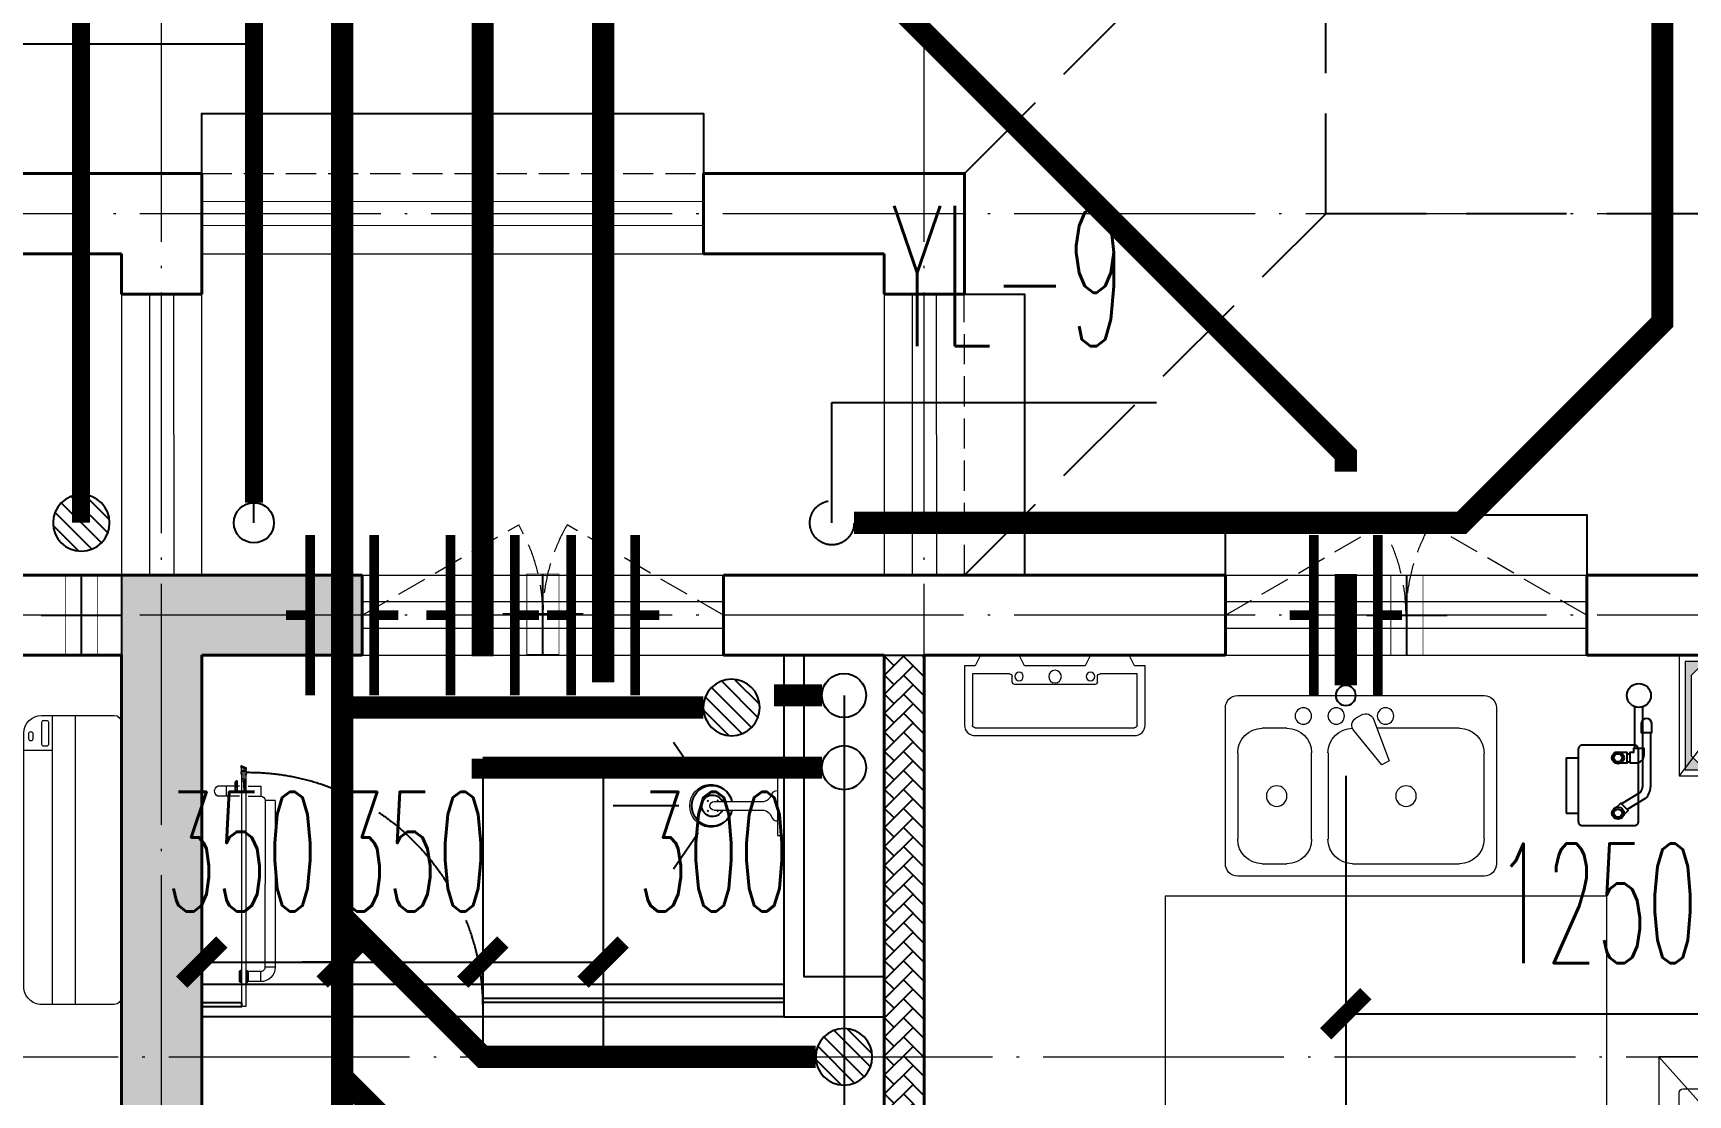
# Model space of a CAD drawing. Extents: x 27938 to 1042331, y -235042 to 1535213.
# Drawn here: x 711297 to 715419, y 681362 to 684007 of the extents above; entities that cross this region are included whole.
import ezdxf

# ---------------------------------------------------------------- set-up
doc = ezdxf.new("R2010")
doc.units = 0
doc.header["$LTSCALE"] = 1000
doc.header["$MEASUREMENT"] = 0
doc.linetypes.add('DASH', pattern=[0.35, 0.25, -0.1])
doc.linetypes.add('DOTE', pattern=[2.42, 2, -0.2, 0.02, -0.2])
for name, color, linetype in [('$RECOVER_210609100354-32', 7, 'Continuous'), ('AH-FURNITURE', 1, 'Continuous'), ('COLUMN', 9, 'Continuous'), ('DIM_凝结', 3, 'Continuous'), ('DIM_污水', 3, 'Continuous'), ('DIM_雨水', 3, 'Continuous'), ('DIM_餐饮排水', 3, 'Continuous'), ('EQUIP_地漏', 7, 'Continuous'), ('EQUIP_污水', 7, 'Continuous'), ('IP-bath&kitchen-JOHNSON', 4, 'Continuous'), ('P-bath&kitchen-JOHNSON', 4, 'Continuous'), ('PIPE-凝结', 150, 'N'), ('PIPE-污水', 2, 'W'), ('PIPE-雨水', 4, 'Y'), ('PIPE-餐饮排水', 41, 'P'), ('TWT_DIM', 3, 'Continuous'), ('VALVE_污水', 7, 'Continuous'), ('VPIPE-凝结', 150, 'Continuous'), ('VPIPE-污水', 2, 'W'), ('VPIPE-雨水', 4, 'DASH'), ('VPIPE-餐饮排水', 41, 'P'), ('保温', 6, 'Continuous'), ('卫生间', 6, 'Continuous'), ('建筑-排气道', 9, 'Continuous'), ('机电标识类', 1, 'Continuous'), ('看线', 251, 'Continuous')]:
    doc.layers.add(name, color=color, linetype=linetype)
for name, color, linetype, lineweight in [('DOTE', 19, 'DOTE', 9), ('LVTRY', 1, 'Continuous', 13), ('PUB_HATCH', 8, 'Continuous', 9), ('WALL', 9, 'Continuous', 40), ('WINDOW', 8, 'Continuous', 15), ('平面-栏杆', 135, 'Continuous', 15), ('平面-看线', 45, 'Continuous', 15), ('平面-空调室内机', 176, 'Continuous', 9), ('平面-空调预留孔', 173, 'Continuous', 15), ('空调', 76, 'Continuous', 13), ('立面-洞口示意', 152, 'Continuous', 13)]:
    doc.layers.add(name, color=color, linetype=linetype, lineweight=lineweight)
doc.styles.add('_TCH_DIM_T3', font='SIMPLEX.shx', dxfattribs={"width": 0.494118, "bigfont": 'GBCBIG.shx'})
doc.styles.add('_TWT_SERIAL', font='simplex.shx', dxfattribs={"width": 0.6, "oblique": 10, "height": 3, "bigfont": 'aadri.shx'})
doc.styles.add('DIM_FONT', font='SIMPLEX.shx', dxfattribs={"width": 0.56})
doc.styles.get("Standard").update_dxf_attribs({"font": 'gbenor.shx', "bigfont": 'gbcbig.shx'})
doc.linetypes.add('N', pattern='A,3,-0.2,["N",Standard,S=0.25,R=0,X=-0.1,Y=-0.115],-0.2', length=3.4)
doc.linetypes.add('P', pattern='A,3,-0.2,["P",Standard,S=0.25,R=0,X=-0.1,Y=-0.115],-0.2', length=3.4)
doc.linetypes.add('W', pattern='A,3,-0.2,["W",Standard,S=0.25,R=0,X=-0.1,Y=-0.115],-0.2', length=3.4)
doc.linetypes.add('Y', pattern='A,3,-0.2,["Y",Standard,S=0.25,R=0,X=-0.1,Y=-0.115],-0.2', length=3.4)
doc.dimstyles.new('_TWT_ARCH&&100', dxfattribs={"dimtxt": 297.5, "dimasz": 100, "dimexe": 250, "dimexo": 300, "dimgap": 126.25, "dimtad": 1, "dimdec": 0, "dimzin": 0, "dimdsep": 46, "dimtxsty": '_TCH_DIM_T3', "dimblk": 'ARCHTICK', "dimcen": 0.09, "dimclrt": 7, "dimazin": 2, "dimtfac": 1, "dimtdec": 0, "dimtix": 1, "dimtmove": 2, "dimatfit": 3, "dimfxl": 1, "dimtolj": 1, "dimtzin": 0, "dimarcsym": 0})

# ---------------------------------------------------------------- blocks, each defined once
blk = doc.blocks.new('HFHFHFHFTF')
at = {"layer": 'PUB_HATCH'}
blk.add_hatch(color=256, dxfattribs=at).paths.add_polyline_path([(565416.6, 373823.7), (565416.6, 370923.7), (565616.6, 370923.7), (565616.6, 373623.7), (566016.6, 373623.7), (566016.6, 373823.7)])
at = {"layer": 'COLUMN', "color": 8}
for p, q in [((565416.6, 373823.7), (565416.6, 370923.7)), ((566016.6, 373823.7), (565416.6, 373823.7)), ((566016.6, 373623.7), (566016.6, 373823.7)), ((565616.6, 370923.7), (565616.6, 373623.7)), ((565616.6, 373623.7), (566016.6, 373623.7))]:
    blk.add_line(p, q, dxfattribs=at)
blk = doc.blocks.new('A$C001338C2')
at = {"color": 0}
for p, q in [((845, 303.6), (55, 303.6)), ((109.1, 214.8), (109.1, 303.6)), ((0, 248.6), (0, 22)), ((900, 22), (900, 248.6)), ((22, 0), (878, 0))]:
    blk.add_line(p, q, dxfattribs=at)
at = {"color": 0, "lineweight": 5}
for p, q in [((900, 214.8), (0, 214.8)), ((900, 143.2), (0, 143.2))]:
    blk.add_line(p, q, dxfattribs=at)
at = {"color": 0}
for points in [[(73.1, 275), (56.8, 275, -0.414214), (51.3, 280.5), (51.3, 283.4, -0.414214), (56.8, 288.9), (73.1, 288.9, -0.414214), (78.6, 283.4), (78.6, 280.5, -0.414214)], [(89.2, 226.4), (22.2, 226.4, -0.414214), (16.7, 231.9), (16.7, 243.1, -0.414214), (22.2, 248.6), (89.2, 248.6, -0.414214), (94.7, 243.1), (94.7, 231.9, -0.414214)]]:
    blk.add_lwpolyline(points, format="xyb", close=True, dxfattribs=at)
for centre, radius, start, end in [((55, 248.6), 55, 90, 180), ((845, 248.6), 55, 360, 90), ((22, 22), 22, 180, 270), ((878, 22), 22, 270, 360)]:
    blk.add_arc(centre, radius, start, end, dxfattribs=at)
blk = doc.blocks.new('dongkong')
at = {"color": 0}
blk.add_wipeout([(-603756, 210771), (-603756, 210570.8), (-603836, 210570.8), (-603836, 210771)], dxfattribs=at)
at = {"layer": '机电标识类', "color": 0, "linetype": 'DASH', "ltscale": 400}
for p, q in [((-603796, 210771), (-603796, 210570.8)), ((-603896, 210670.7), (-603696, 210670.7))]:
    blk.add_line(p, q, dxfattribs=at)
at = {"layer": '空调', "color": 0, "linetype": 'DASH', "const_width": 2}
blk.add_lwpolyline([(-603756, 210771), (-603756, 210570.8), (-603836, 210570.8), (-603836, 210771)], close=True, dxfattribs=at)
blk = doc.blocks.new('VDVDVDCZSCCS')
at = {"layer": '保温', "linetype": 'ByBlock', "ltscale": 10}
h = blk.add_hatch(dxfattribs=at)
h.set_pattern_fill('AR-HBONE', color=251, scale=55)
h.set_pattern_definition([(45, (0, 0), (0, 47.4157523), [100.584, -33.528]), (135, (23.708, 23.708), (3e-15, 47.4157523), [100.584, -33.528])])
h.paths.add_polyline_path([(542916.6, 373623.7), (542916.7, 371023.7), (543016.6, 371023.7), (543016.5, 373623.7)])
at = {"layer": '保温', "color": 251, "linetype": 'ByBlock', "ltscale": 10}
blk.add_line((542916.6, 373623.7), (543016.6, 373623.7), dxfattribs=at)
blk = doc.blocks.new('A$C60D053AF')
at = {"layer": 'AH-FURNITURE', "color": 0}
for p, q in [((192.5, -71), (327.6, -71)), ((232.5, -90), (128.3, -90)), ((232.5, -110), (128.3, -110)), ((192.5, -91), (327.6, -91)), ((245, -129.5), (245, -122.5)), ((265, -129.5), (265, -122.5)), ((341.7, -96.9), (370, -143.2)), ((355.9, -82.7), (384.2, -129)), ((255, -281), (255, -251)), ((255, -281), (393, -281)), ((393, -281), (393, -251))]:
    blk.add_line(p, q, dxfattribs=at)
for points in [[(170, -68, 1), (170, -94), (192.5, -94), (192.5, -68)], [(234, -251), (414, -251, 0.414214), (424, -241), (424, -111, 0.414214), (414, -101), (234, -101, 0.414214), (224, -111), (224, -241, 0.414214)], [(268, -122.5), (268, -107, 0.414214), (248, -87), (232.5, -87), (232.5, -113), (242, -113), (242, -122.5)], [(242, -152, 1), (268, -152), (268, -129.5), (242, -129.5)], [(383.8, -161.2, 1), (402.2, -142.8), (386.3, -126.9), (367.9, -145.3)]]:
    blk.add_lwpolyline(points, format="xyb", close=True, dxfattribs=at)
for centre, radius in [((100, -100), 30), ((255, -152), 15), ((255, -152), 10), ((393, -152), 15), ((393, -152), 10)]:
    blk.add_circle(centre, radius, dxfattribs=at)
for radius in [40, 20]:
    blk.add_arc((327.6, -111), radius, 45, 90, dxfattribs=at)
blk = doc.blocks.new('*U40')
h = blk.add_hatch(color=0)
h.set_gradient(color1=(0, 0, 255), rotation=180, tint=1)
h.paths.add_polyline_path([(0, 0), (-6.35, -6.35), (-6.35, -2.159), (-15, -2.159), (-15, 2.159), (-6.35, 2.159), (-6.35, 6.35)])
at = {"color": 0, "linetype": 'Continuous'}
blk.add_lwpolyline([(0, 0), (-6.35, -6.35), (-6.35, -2.159), (-15, -2.159), (-15, 2.159), (-6.35, 2.159), (-6.35, 6.35)], close=True, dxfattribs=at)
blk = doc.blocks.new('sgrsefv')
at = {"layer": 'PUB_HATCH'}
blk.add_hatch(color=0, dxfattribs=at).paths.add_polyline_path([(1112933.3, 840916.3), (1112933.3, 840646.3), (1113073.3, 840646.3), (1113073.3, 840661.3), (1112968.3, 840661.3), (1112948.3, 840681.3), (1112948.3, 840881.3), (1112968.3, 840901.3), (1113288.3, 840901.3), (1113308.3, 840881.3), (1113308.3, 840681.3), (1113288.3, 840661.3), (1113183.3, 840661.3), (1113183.3, 840646.3), (1113323.3, 840646.3), (1113323.3, 840916.3)])
at = {"layer": 'LVTRY', "color": 0}
for p, q in [((1113073.3, 840661.3), (1113073.3, 840646.3)), ((1113183.3, 840661.3), (1113183.3, 840646.3))]:
    blk.add_line(p, q, dxfattribs=at)
for points in [[(1112918.3, 840931.3), (1113338.3, 840931.3), (1113338.3, 840631.3), (1112918.3, 840631.3)], [(1112933.3, 840916.3), (1113323.3, 840916.3), (1113323.3, 840646.3), (1112933.3, 840646.3)], [(1113288.3, 840661.3), (1112968.3, 840661.3), (1112948.3, 840681.3), (1112948.3, 840881.3), (1112968.3, 840901.3), (1113288.3, 840901.3), (1113308.3, 840881.3), (1113308.3, 840681.3), (1113288.3, 840661.3)]]:
    blk.add_lwpolyline(points, close=True, dxfattribs=at)
at = {"layer": '立面-洞口示意', "color": 0}
blk.add_lwpolyline([(1112918.3, 840931.3), (1113181.8, 840837.4), (1113338.3, 840631.3)], dxfattribs=at)
at = {"layer": '建筑-排气道', "color": 8, "xscale": -5, "yscale": 5, "zscale": 5, "rotation": 270}
blk.add_blockref('*U40', (1113118.4, 840599), dxfattribs=at)
blk = doc.blocks.new('rtyg7uyhg')
at = {"layer": 'LVTRY', "color": 0}
for p, q in [((194234.6, 45488.8), (193621, 45488.8)), ((193590.3, 45458.1), (193590.3, 45069.5)), ((193896.4, 45429.9), (193857.6, 45326.3)), ((193925.8, 45440.4), (193940.1, 45432.2)), ((194265.3, 45069.5), (194265.3, 45458.1)), ((193682.3, 45407), (193887.8, 45407)), ((193875.3, 45316), (193945.6, 45401.5)), ((194111.9, 45407), (194173.3, 45407)), ((193621, 45130.8), (193621, 45345.6)), ((194009.6, 45345.6), (194009.6, 45130.8)), ((194050.5, 45130.8), (194050.5, 45345.6)), ((194234.6, 45345.6), (194234.6, 45130.8)), ((193857.6, 45326.3), (193875.3, 45316)), ((193948.3, 45069.5), (193682.3, 45069.5)), ((194173.3, 45069.5), (194111.9, 45069.5)), ((193621, 45038.8), (194234.6, 45038.8))]:
    blk.add_line(p, q, dxfattribs=at)
for centre, radius in [((193866.4, 45437.7), 20.5), ((193989.2, 45437.7), 20.5), ((194071, 45437.7), 20.5), ((193815.3, 45238.2), 25.6), ((194137.5, 45238.2), 25.6)]:
    blk.add_circle(centre, radius, dxfattribs=at)
for centre, radius, start, end in [((193621, 45458.1), 30.7, 90, 180), ((194234.6, 45458.1), 30.7, 360, 90), ((193915.6, 45422.7), 20.5, 60, 159.4623), ((193929.8, 45414.5), 20.5, 320.5377, 60), ((193682.3, 45345.6), 61.4, 90, 180), ((193948.3, 45345.6), 61.4, 360, 90), ((194111.9, 45345.6), 61.4, 90, 180), ((194173.3, 45345.6), 61.4, 360, 90), ((193682.3, 45130.8), 61.4, 180, 270), ((193948.3, 45130.8), 61.4, 270, 360), ((194111.9, 45130.8), 61.4, 180, 270), ((194173.3, 45130.8), 61.4, 270, 360), ((193621, 45069.5), 30.7, 180, 270), ((194234.6, 45069.5), 30.7, 270, 360)]:
    blk.add_arc(centre, radius, start, end, dxfattribs=at)
at = {"layer": 'LVTRY', "color": 0, "style": 'DIM_FONT', "width": 0.8, "flags": 9}
for tag in ['YSIZE', 'XSIZE']:
    blk.add_attdef(tag, (193927.8, 45487.8), '', height=0.5, rotation=90, dxfattribs=at)
blk = doc.blocks.new('A-Kitchen-7')
at = {"layer": 'LVTRY', "color": 0}
for p, q in [((-518.7, 779.7), (-7.2, 834.3)), ((-7.2, 834.3), (-3.6, 810.6)), ((-515, 756), (-518.7, 779.7)), ((-3.6, 810.6), (-515, 756)), ((-29.1, 767), (-35.2, 806.4)), ((515, 780), (0, 780)), ((0, 756), (0, 780)), ((515, 756), (515, 780)), ((515, 756), (-515, 756)), ((-515, 756), (-515, 40)), ((-485.6, 760.5), (-484.9, 756)), ((-29.1, 767), (-112.1, 756)), ((515, 40), (515, 756)), ((-515, 40), (515, 40))]:
    blk.add_line(p, q, dxfattribs=at)
blk.add_lwpolyline([(-468.9, 40), (-468.9, 0), (468.9, 0), (468.9, 40)], close=True, dxfattribs=at)
blk = doc.blocks.new('FRSDFDGDGDRGDR')
at = {"layer": '平面-空调预留孔', "color": 0}
for p, q in [((699618.9, 775447.8), (699746.3, 775447.8)), ((699746.3, 775447.8), (699746.3, 775355.4)), ((699612.3, 775044), (699612.3, 775441.2)), ((699719.9, 775342.2), (699719.9, 775143)), ((699726.5, 775348.8), (699739.7, 775348.8)), ((699726.5, 775136.4), (699739.7, 775136.4)), ((699746.3, 775129.8), (699746.3, 775037.4)), ((699746.3, 775037.4), (699618.9, 775037.4))]:
    blk.add_line(p, q, dxfattribs=at)
blk.add_lwpolyline([(699766.1, 775166.7), (699792.5, 775153.5), (699792.5, 775057.2), (699766.1, 775044), (699766.1, 775017.6), (699618.9, 775017.6, -0.414214), (699592.5, 775044), (699592.5, 775441.2, -0.414214), (699618.9, 775467.6), (699766.1, 775467.6), (699766.1, 775441.2), (699792.5, 775428), (699792.5, 775331.6), (699766.1, 775318.4)], format="xyb", close=True, dxfattribs=at)
for centre, radius in [((699739.7, 775331.6), 10.6), ((699739.7, 775243.2), 15.8), ((699739.7, 775153.5), 10.6)]:
    blk.add_circle(centre, radius, dxfattribs=at)
for centre, start, end in [((699618.9, 775441.2), 90, 180), ((699726.5, 775342.2), 90, 180), ((699739.7, 775355.4), 270, 360), ((699726.5, 775143), 180, 270), ((699739.7, 775129.8), 0, 90), ((699618.9, 775044), 180, 270)]:
    blk.add_arc(centre, 6.6, start, end, dxfattribs=at)
blk = doc.blocks.new('vcxvcdfvdxv')
at = {"layer": 'LVTRY', "color": 0}
for p, q in [((582293.7, 370358.3), (582763.9, 370358.3)), ((582393.7, 369458.3), (582393.7, 370358.3)), ((582547.9, 370115.4), (582763.9, 370358.3)), ((582763.9, 370358.3), (582763.9, 369458.3)), ((582703.7, 370278.3), (582303.7, 370278.3)), ((582393.7, 370268.3), (582393.7, 369548.3)), ((582578.9, 370168.3), (582578.9, 370258.3)), ((582578.9, 370258.3), (582583.4, 370258.3)), ((582583.4, 370258.3), (582583.4, 370168.3)), ((582713.7, 369548.3), (582713.7, 370268.3)), ((582338.7, 370238.3), (582623.7, 370238.3)), ((582338.7, 370233.3), (582623.7, 370233.3)), ((582428.7, 370018.3), (582428.7, 370228.3)), ((582433.7, 370018.3), (582433.7, 370228.3)), ((582628.7, 370228.3), (582628.7, 370018.3)), ((582633.7, 370228.3), (582633.7, 370018.3)), ((582583.4, 370168.3), (582578.9, 370168.3)), ((582408.7, 370125.6), (582536.2, 370125.6)), ((582408.7, 370121.1), (582408.7, 370125.6)), ((582536.2, 370121.1), (582408.7, 370121.1)), ((582653.7, 370125.6), (582526.2, 370125.6)), ((582526.2, 370125.6), (582526.2, 370121.1)), ((582526.2, 370121.1), (582653.7, 370121.1)), ((582536.2, 370125.6), (582536.2, 370121.1)), ((582653.7, 370121.1), (582653.7, 370125.6)), ((582293.7, 370115.4), (582547.9, 370115.4)), ((582393.7, 369700.3), (582393.7, 370115.4)), ((582547.9, 370115.4), (582547.9, 369700.3)), ((582583.4, 370078.3), (582578.9, 370078.3)), ((582578.9, 370078.3), (582578.9, 369988.3)), ((582583.4, 369988.3), (582583.4, 370078.3)), ((582623.7, 370013.3), (582338.7, 370013.3)), ((582623.7, 370008.3), (582338.7, 370008.3)), ((582578.9, 369988.3), (582583.4, 369988.3)), ((582693.1, 369958.3), (582654.3, 369958.3)), ((582673.7, 369938.9), (582673.7, 369977.7)), ((582673.7, 369838.9), (582673.7, 369877.7)), ((582693.1, 369858.3), (582654.3, 369858.3)), ((582623.7, 369808.3), (582338.7, 369808.3)), ((582623.7, 369803.3), (582338.7, 369803.3)), ((582428.7, 369798.3), (582428.7, 369588.3)), ((582433.7, 369798.3), (582433.7, 369588.3)), ((582578.9, 369738.3), (582578.9, 369828.3)), ((582578.9, 369828.3), (582583.4, 369828.3)), ((582583.4, 369828.3), (582583.4, 369738.3)), ((582628.7, 369588.3), (582628.7, 369798.3)), ((582633.7, 369588.3), (582633.7, 369798.3)), ((582583.4, 369738.3), (582578.9, 369738.3)), ((582547.9, 369700.3), (582293.7, 369700.3)), ((582536.2, 369695.6), (582408.7, 369695.6)), ((582408.7, 369695.6), (582408.7, 369691.1)), ((582408.7, 369691.1), (582536.2, 369691.1)), ((582526.2, 369691.1), (582526.2, 369695.6)), ((582526.2, 369695.6), (582653.7, 369695.6)), ((582653.7, 369691.1), (582526.2, 369691.1)), ((582536.2, 369691.1), (582536.2, 369695.6)), ((582763.9, 369458.3), (582547.9, 369700.3)), ((582653.7, 369695.6), (582653.7, 369691.1)), ((582583.4, 369648.3), (582578.9, 369648.3)), ((582578.9, 369648.3), (582578.9, 369558.3)), ((582583.4, 369558.3), (582583.4, 369648.3)), ((582338.7, 369583.3), (582623.7, 369583.3)), ((582338.7, 369578.3), (582623.7, 369578.3)), ((582578.9, 369558.3), (582583.4, 369558.3)), ((582303.7, 369538.3), (582703.7, 369538.3)), ((582763.9, 369458.3), (582293.7, 369458.3))]:
    blk.add_line(p, q, dxfattribs=at)
blk.add_lwpolyline([(582893.7, 368758.3), (582893.7, 370758.3), (583993.7, 370758.3), (583993.7, 369632.3)], dxfattribs=at)
for centre, radius in [((582481.2, 370123.3), 29.7), ((582481.2, 370123.3), 11.7), ((582673.7, 369958.3), 17), ((582673.7, 369858.3), 17), ((582481.2, 369693.3), 29.7), ((582481.2, 369693.3), 11.7)]:
    blk.add_circle(centre, radius, dxfattribs=at)
for centre, radius, start, end in [((582403.7, 370268.3), 10, 90, 180), ((582703.7, 370268.3), 10, 0, 90), ((582438.7, 370228.3), 10, 90, 180), ((582438.7, 370228.3), 5, 90, 180), ((582623.7, 370228.3), 10, 0, 90), ((582623.7, 370228.3), 5, 0, 90), ((582481.2, 370123.3), 56.7, 2.2742, 87.7258), ((582481.2, 370123.3), 52.2, 2.4704, 87.5296), ((582581.2, 370123.3), 56.7, 92.2742, 177.7258), ((582581.2, 370123.3), 52.2, 92.4704, 177.5296), ((582481.2, 370123.3), 56.7, 272.2742, 357.7258), ((582481.2, 370123.3), 52.2, 272.4704, 357.5296), ((582581.2, 370123.3), 56.7, 182.2742, 267.7258), ((582581.2, 370123.3), 52.2, 182.4704, 267.5296), ((582438.7, 370018.3), 10, 180, 270), ((582438.7, 370018.3), 5, 180, 270), ((582623.7, 370018.3), 5, 270, 0), ((582623.7, 370018.3), 10, 270, 0), ((582438.7, 369798.3), 10, 90, 180), ((582438.7, 369798.3), 5, 90, 180), ((582623.7, 369798.3), 10, 0, 90), ((582623.7, 369798.3), 5, 0, 90), ((582481.2, 369693.3), 56.7, 2.2742, 87.7258), ((582581.2, 369693.3), 56.7, 92.2742, 177.7258), ((582481.2, 369693.3), 52.2, 2.4704, 87.5296), ((582581.2, 369693.3), 52.2, 92.4704, 177.5296), ((582481.2, 369693.3), 56.7, 272.2742, 357.7258), ((582481.2, 369693.3), 52.2, 272.4704, 357.5296), ((582581.2, 369693.3), 56.7, 182.2742, 267.7258), ((582581.2, 369693.3), 52.2, 182.4704, 267.5296), ((582438.7, 369588.3), 10, 180, 270), ((582438.7, 369588.3), 5, 180, 270), ((582623.7, 369588.3), 5, 270, 0), ((582623.7, 369588.3), 10, 270, 0), ((582403.7, 369548.3), 10, 180, 270), ((582703.7, 369548.3), 10, 270, 0)]:
    blk.add_arc(centre, radius, start, end, dxfattribs=at)
at = {"color": 8}
for name, p in [('sgrsefv', (-530624.6, -469573)), ('rtyg7uyhg', (389578.4, 325769.5))]:
    blk.add_blockref(name, p, dxfattribs=at)
at = {"color": 8, "rotation": 90}
blk.add_blockref('FRSDFDGDGDRGDR', (1359511.2, -328434.2), dxfattribs=at)
at = {"color": 8, "xscale": -1, "rotation": 90}
blk.add_blockref('A$C60D053AF', (582713.7, 371358.3), dxfattribs=at)
at = {"layer": 'LVTRY', "color": 8, "extrusion": (0, 0, -1), "xscale": -0.7999999999883585, "yscale": 0.7999999999883585, "zscale": -0.7999999999883585, "rotation": 270}
blk.add_blockref('A-Kitchen-7', (-584593.7, 369220.3), dxfattribs=at)
blk = doc.blocks.new('HFTHFFGHFH')
at = {"layer": 'DOTE', "linetype": 'DOTE', "ltscale": 0.3}
for p, q in [((565516.6, 602648.8), (565516.6, 612948.8)), ((567416.6, 602648.8), (567416.6, 612948.8)), ((587116.6, 606348.8), (534316.6, 606348.8)), ((587116.6, 605348.8), (534316.6, 605348.8)), ((534316.6, 604248.8), (587116.6, 604248.8))]:
    blk.add_line(p, q, dxfattribs=at)
blk = doc.blocks.new('BFBTCSD')
at = {"layer": '卫生间', "color": 159, "linetype": 'DASH', "true_color": 0x22346e}
for p, q in [((700016.6, 683657.2), (699116.6, 684557.2)), ((700016.6, 682657.2), (699116.6, 683557.2))]:
    blk.add_line(p, q, dxfattribs=at)
blk.add_lwpolyline([(696416.8, 689157.2), (698116.6, 689157.2), (698116.6, 684657.2), (697816.6, 684657.2), (697816.6, 683557.2), (699116.6, 683557.2), (699116.6, 684557.2), (706016.6, 684557.2), (706016.6, 683557.2), (706816.6, 683557.2)], dxfattribs=at)
blk = doc.blocks.new('135')
blk.add_hatch(color=0).paths.add_polyline_path([(4.8, 1.8), (3.6, -1), (-4.7, 2.5), (-3.5, 5.3)])
at = {"color": 0}
for p, q in [((-6.3, 2.6), (5.4, -2.3)), ((-5.7, 2.9), (-5.2, 2.7)), ((-5.6, 18.9), (-3.4, 19.4)), ((-3.4, 19.4), (-5.5, 19.4)), ((5.2, 10.9), (-5.3, 10.9)), ((5.2, 9.7), (-5.2, 9.7)), ((-5.2, 2.7), (-3.8, 5.9)), ((-5, 10.9), (-5, 30.5)), ((-3.8, 5.9), (5.4, 2.1)), ((0, 0), (0, 39.1)), ((5.6, 18.9), (3.4, 19.3)), ((3.4, 19.3), (5.6, 19.3)), ((4.1, -1.2), (5.4, 2.1)), ((5, 10.9), (5, 32.3)), ((4.1, -1.2), (5.7, -1.8))]:
    blk.add_line(p, q, dxfattribs=at)
for centre, radius, start, end in [((6.2, 15.8), 13.5, 151.0147, 204.8403), ((13.5, 4.2), 20.5, 163.0924, 182.0012), ((-6, 3.6), 1, 184.2275, 248.4661), ((8.6, 15.5), 14.6, 166.278, 198.0953), ((13.5, 4.2), 19.5, 163.7443, 182.5269), ((-5.5, 3.3), 0.5, 181.9385, 247.2597), ((-5.2, 22.1), 0.5, 335.7643, 151.0147), ((3.8, 18.1), 9.42, 155.7643, 171.9773), ((5.2, 22.3), 0.5, 29.8425, 204.574), ((-5.9, 17.2), 11.7, 10.475, 24.574), ((29.1, 6.7), 24, 172.9439, 199.2318), ((-6.3, 15.4), 12.4, 338.6449, 16.0476), ((-6, 15.8), 13.4, 334.9111, 29.8425), ((26.4, 6.3), 20.6, 169.1454, 199.9526), ((5.9, -1.2), 1.17, 247.4597, 19.9526), ((5.9, -1.4), 0.5, 247.4597, 19.2318)]:
    blk.add_arc(centre, radius, start, end, dxfattribs=at)
blk.add_open_spline([(-5, 30.5), (-4.1, 31.3), (-2.3, 33), (0.9, 29.2), (3.5, 31.1), (5, 32.3)], degree=3, knots=[0, 0, 0, 0, 3.066329, 6.218313, 11.124135, 11.124135, 11.124135, 11.124135], dxfattribs=at)
blk = doc.blocks.new('SDFAWERAWER')
at = {"layer": 'LVTRY', "color": 0}
for p, q in [((593941.2, -1242210.1), (593783.7, -1242594.8)), ((593964.6, -1242219.7), (593807.2, -1242604.4)), ((593941.2, -1242210.1), (593964.6, -1242219.7)), ((593987.8, -1242190.5), (593978.2, -1242214)), ((594007.5, -1242226), (593978.2, -1242214)), ((594017.1, -1242202.5), (593987.8, -1242190.5)), ((594015.8, -1242220.4), (594027.2, -1242192.7)), ((594015.8, -1242220.4), (594021.7, -1242222.8)), ((594025.7, -1242203.9), (594018.5, -1242221.5)), ((594018.5, -1242221.5), (594021.5, -1242220.3)), ((594025.4, -1242210.8), (594021.5, -1242220.3)), ((594022.6, -1242220.7), (594021.7, -1242222.8)), ((594021.7, -1242222.8), (594023.9, -1242221.9)), ((594022.6, -1242211.4), (594029.8, -1242193.8)), ((594024.2, -1242221.4), (594023.9, -1242221.9)), ((594025.4, -1242210.8), (594031.1, -1242196.8)), ((594027.2, -1242192.7), (594033, -1242195.1)), ((594029.8, -1242193.8), (594031.1, -1242196.8)), ((594032.2, -1242197.2), (594033, -1242195.1)), ((594033, -1242195.1), (594034, -1242197.4)), ((594033.8, -1242197.9), (594034, -1242197.4)), ((594047.3, -1242200.9), (594035.9, -1242228.7)), ((594037.3, -1242210.8), (594088, -1242231.6)), ((594038.6, -1242229.7), (594045.2, -1242213.6)), ((594041.6, -1242228.5), (594051.2, -1242205)), ((594049.9, -1242202), (594043.3, -1242218.2)), ((594047.3, -1242200.9), (594049.9, -1242202)), ((594049.9, -1242202), (594051.2, -1242205)), ((594057.1, -1242246.3), (594066.7, -1242222.8)), ((594027.7, -1242234.3), (594078.4, -1242255)), ((594035.9, -1242228.7), (594038.6, -1242229.7)), ((594038.6, -1242229.7), (594041.6, -1242228.5)), ((593783.7, -1242594.8), (593807.2, -1242604.4)), ((593803.2, -1242641.3), (593812.8, -1242617.9)), ((593812.8, -1242617.9), (593842.2, -1242629.9)), ((593842.2, -1242629.9), (593832.6, -1242653.3)), ((593845.2, -1242628.6), (593833.8, -1242656.3)), ((593847.8, -1242629.7), (593836.5, -1242657.4)), ((593845.2, -1242628.6), (593842.2, -1242629.9)), ((593847.8, -1242629.7), (593845.2, -1242628.6)), ((593847.1, -1242661.8), (593858.5, -1242634.1)), ((593849.8, -1242662.9), (593861.2, -1242635.2)), ((593852.1, -1242661.9), (593862.1, -1242637.4)), ((593858.5, -1242634.1), (593861.2, -1242635.2)), ((593861.2, -1242635.2), (593862.1, -1242637.4)), ((593803.2, -1242641.3), (593832.6, -1242653.3)), ((593833.8, -1242656.3), (593832.6, -1242653.3)), ((593836.5, -1242657.4), (593833.8, -1242656.3)), ((593847.1, -1242661.8), (593849.8, -1242662.9))]:
    blk.add_line(p, q, dxfattribs=at)
blk.add_lwpolyline([(593823.5, -1242717), (594045.8, -1242173.9), (594036.5, -1242170.2), (593814.2, -1242713.2)], close=True, dxfattribs=at)
blk.add_arc((594075.3, -1242240), 15.3, 281.7932, 33.7019, dxfattribs=at)
for centre, major_axis, start_param, end_param in [((593974.2, -1242223.6), (3.93, 9.6), 0, 1.570796), ((593816.8, -1242608.3), (13.5, 33.1), 1.570796, 3.141593), ((593816.8, -1242608.3), (3.93, 9.6), 1.570796, 3.141593)]:
    blk.add_ellipse(centre, major_axis=major_axis, ratio=1, start_param=start_param, end_param=end_param, dxfattribs=at)
at = {"layer": 'P-bath&kitchen-JOHNSON', "color": 0, "linetype": 'DASH'}
blk.add_arc((593809.8, -1242714), 586.2, 67.5369, 157.1325, dxfattribs=at)
at = {"layer": 'LVTRY', "color": 8, "xscale": -1, "rotation": 157.7329157530927}
blk.add_blockref('135', (594045.3, -1242161.9), dxfattribs=at)
blk = doc.blocks.new('A$C5DCB2F21')
at = {"layer": 'IP-bath&kitchen-JOHNSON', "color": 0}
for p, q in [((-68.3, -213.2), (-157.7, -275)), ((68.2, -213.2), (157.6, -275)), ((-0.1, -261.4), (-0.1, -424.7))]:
    blk.add_line(p, q, dxfattribs=at)
for centre, major_axis, ratio, start_param, end_param in [((0, -178.8), (-51, 0), 0.990052, -1.36297, 4.504563), ((0, -177.8), (-26.8, 0), 0.994812, -1.167677, 4.309269)]:
    blk.add_ellipse(centre, major_axis=major_axis, ratio=ratio, start_param=start_param, end_param=end_param, dxfattribs=at)
at = {"layer": 'LVTRY', "color": 0}
for p, q in [((73.6, 0), (-73.6, 0)), ((-10.5, -173.5), (-10.5, -49.3)), ((10.6, -173.5), (10.6, -49.3))]:
    blk.add_line(p, q, dxfattribs=at)
blk.add_lwpolyline([(73.6, 0), (73.6, -15.8), (-73.6, -15.8), (-73.6, 0)], dxfattribs=at)
for points in [[(-26.3, -30.7, -0.364142), (-37.8, -15.8, -0.020495)], [(-10.5, -49.4, 0.214893), (-26.3, -30.7, 7.649644)], [(10.6, -49.3, -0.21439), (26.3, -30.7, -7.649644)], [(26.3, -30.7, 0.364142), (37.8, -15.8, 0.020495)]]:
    blk.add_lwpolyline(points, format="xyb", dxfattribs=at)
blk.add_arc((0, -173.5), 10.5, 180, 0, dxfattribs=at)
for centre, major_axis, ratio, start_param, end_param in [((0, -181.3), (53.6, 0), 0.987577, 1.76809, 7.656688), ((-12.4, -164.7), (0, 1.43), 0.85, -1.570796, 4.712389), ((12.5, -164.7), (0, 1.43), 0.85, 4.712389, 10.995574), ((-12.4, -189.2), (0, 1.43), 0.85, 4.712389, 10.995574), ((12.5, -189.2), (0, 1.43), 0.85, 4.712389, 10.995574)]:
    blk.add_ellipse(centre, major_axis=major_axis, ratio=ratio, start_param=start_param, end_param=end_param, dxfattribs=at)
blk = doc.blocks.new('_ArchTick')
at = {"color": 0, "linetype": 'ByBlock', "const_width": 0.4}
blk.add_lwpolyline([(-0.5, -0.5), (0.5, 0.5)], dxfattribs=at)
blk = doc.blocks.new('*D156')
at = {"layer": 'Defpoints', "color": 0}
for p in [(714566.6, 682457.2), (715816.6, 682457.2), (715816.6, 681564.2)]:
    blk.add_point(p, dxfattribs=at)
at = {"layer": 'TWT_DIM', "color": 0, "lineweight": -2}
for p, q in [((714566.6, 682157.2), (714566.6, 681314.2)), ((715816.6, 682157.2), (715816.6, 681314.2)), ((714566.6, 681564.2), (715816.6, 681564.2))]:
    blk.add_line(p, q, dxfattribs=at)
at = {"layer": 'TWT_DIM', "color": 0, "lineweight": -2, "xscale": 100, "yscale": 100, "zscale": 100, "rotation": 180}
blk.add_blockref('_ArchTick', (714566.6, 681564.2), dxfattribs=at)
at = {"layer": 'TWT_DIM', "color": 0, "lineweight": -2, "xscale": 100, "yscale": 100, "zscale": 100}
blk.add_blockref('_ArchTick', (715816.6, 681564.2), dxfattribs=at)
at = {"layer": 'TWT_DIM', "color": 7, "insert": (715191.6, 681839.2), "char_height": 297.5, "attachment_point": 5, "style": '_TCH_DIM_T3'}
blk.add_mtext('\\A1;1250', dxfattribs=at)
blk = doc.blocks.new('*D157')
at = {"layer": 'Defpoints', "color": 0}
for p in [(711716.6, 682457.2), (712066.6, 682457.2), (712066.6, 681693.1)]:
    blk.add_point(p, dxfattribs=at)
at = {"layer": 'TWT_DIM', "color": 0, "lineweight": -2}
for p, q in [((711716.6, 682157.2), (711716.6, 681443.1)), ((712066.6, 682157.2), (712066.6, 681443.1)), ((711716.6, 681693.1), (712066.6, 681693.1))]:
    blk.add_line(p, q, dxfattribs=at)
at = {"layer": 'TWT_DIM', "color": 0, "lineweight": -2, "xscale": 100, "yscale": 100, "zscale": 100}
for p, rotation in [((711716.6, 681693.1), 179.9998358132673), ((712066.6, 681693.1), 359.9998358132673)]:
    blk.add_blockref('_ArchTick', p, dxfattribs=dict(at, rotation=rotation))
at = {"layer": 'TWT_DIM', "color": 7, "insert": (711816.6, 681968.1), "char_height": 297.5, "attachment_point": 5, "rotation": 359.9998, "style": '_TCH_DIM_T3'}
blk.add_mtext('\\A1;350', dxfattribs=at)
blk = doc.blocks.new('*D158')
at = {"layer": 'Defpoints', "color": 0}
for p in [(712066.6, 682457.2), (712416.6, 682457.2), (712416.6, 681693.1)]:
    blk.add_point(p, dxfattribs=at)
at = {"layer": 'TWT_DIM', "color": 0, "lineweight": -2}
for p, q in [((712066.6, 682157.2), (712066.6, 681443.1)), ((712416.6, 682157.2), (712416.6, 681443.1)), ((712066.6, 681693.1), (711966.6, 681693.1)), ((712066.6, 681693.1), (712416.6, 681693.1)), ((712416.6, 681693.1), (712516.6, 681693.1))]:
    blk.add_line(p, q, dxfattribs=at)
at = {"layer": 'TWT_DIM', "color": 0, "lineweight": -2, "xscale": 100, "yscale": 100, "zscale": 100}
for p, rotation in [((712066.6, 681693.1), 359.9998358132665), ((712416.6, 681693.1), 179.9998358132665)]:
    blk.add_blockref('_ArchTick', p, dxfattribs=dict(at, rotation=rotation))
at = {"layer": 'TWT_DIM', "color": 7, "insert": (712241.6, 681968.1), "char_height": 297.5, "attachment_point": 5, "rotation": 359.9998, "style": '_TCH_DIM_T3'}
blk.add_mtext('\\A1;350', dxfattribs=at)
blk = doc.blocks.new('*D159')
at = {"layer": 'Defpoints', "color": 0}
for p in [(712416.6, 682457.2), (712716.6, 682457.2), (712716.6, 681693.1)]:
    blk.add_point(p, dxfattribs=at)
at = {"layer": 'TWT_DIM', "color": 0, "lineweight": -2}
for p, q in [((712416.6, 682157.2), (712416.6, 681443.1)), ((712716.6, 682157.2), (712716.6, 681443.1)), ((712416.6, 681693.1), (712716.6, 681693.1))]:
    blk.add_line(p, q, dxfattribs=at)
at = {"layer": 'TWT_DIM', "color": 0, "lineweight": -2, "xscale": 100, "yscale": 100, "zscale": 100}
for p, rotation in [((712416.6, 681693.1), 179.9998358132803), ((712716.6, 681693.1), 359.9998358132803)]:
    blk.add_blockref('_ArchTick', p, dxfattribs=dict(at, rotation=rotation))
at = {"layer": 'TWT_DIM', "color": 7, "insert": (712991.8, 681968.1), "char_height": 297.5, "attachment_point": 5, "rotation": 359.9998, "style": '_TCH_DIM_T3'}
blk.add_mtext('\\A1;300', dxfattribs=at)
blk = doc.blocks.new('$WINLIB2D$00000001')
at = {"color": 0}
for points in [[(-0.5, 0.5), (-0.5, -0.5)], [(-0.5, 0.5), (0.5, 0.5)], [(0.5, -0.5), (0.5, 0.5)], [(0.5, 0.1667), (-0.5, 0.1667)], [(0.5, -0.1667), (-0.5, -0.1667)], [(-0.5, -0.5), (0.5, -0.5)]]:
    blk.add_lwpolyline(points, dxfattribs=at)
blk = doc.blocks.new('$TwtSys$00000141')
for p, q in [((-141.3, 11.5), (-15.1, 137.7)), ((-141.3, 11.5), (-15.1, 137.7)), ((-130.8, -52.6), (52.6, 130.8)), ((-130.8, -52.6), (52.6, 130.8)), ((-99.7, -99.7), (99.7, 99.7)), ((-99.7, -99.7), (99.7, 99.7)), ((-48.5, -130.6), (131.4, 49.3)), ((-48.5, -130.6), (131.4, 49.3)), ((17.1, -138.4), (138.4, -17.1)), ((17.1, -138.4), (138.4, -17.1))]:
    blk.add_line(p, q)
blk.add_circle((0, 0), 141)
blk.add_circle((0, 0), 141)
blk = doc.blocks.new('$TwtSys$00000147')
blk.add_circle((0, 0, 0), 25)
blk = doc.blocks.new('$VALVE$00000553')
at = {"const_width": 30}
for points in [[(0, 100), (0, 175)], [(0, 100), (-250, 100), (-250, 100)], [(0, 100), (250, 100), (250, 100)], [(-250, -100), (-250, -100), (0, -100)], [(250, -100), (250, -100), (0, -100)], [(0, -175), (0, -100)]]:
    blk.add_lwpolyline(points, dxfattribs=at)

msp = doc.modelspace()

# ---------------------------------------------------------------- hatches: boundary and pattern name
at = {"layer": 'PIPE-污水'}
for points in [[(712416.6, 682177.2), (712416.6, 682149.7), (712389.1, 682149.7)], [(712416.6, 682177.2), (712389.1, 682177.2), (712389.1, 682149.7)], [(712416.6, 681456.9), (712397.1, 681437.4), (712405.2, 681429.4)], [(712416.6, 681456.9), (712416.6, 681429.4), (712405.2, 681429.4)]]:
    msp.add_hatch(color=256, dxfattribs=at).paths.add_polyline_path(points)
at = {"layer": 'PIPE-雨水'}
for points in [[(715355.1, 683287.1), (715374.5, 683267.6), (715382.6, 683275.7)], [(715355.1, 683287.1), (715382.6, 683287.1), (715382.6, 683275.7)], [(714855.2, 682787.2), (714855.2, 682759.7), (714866.6, 682759.7)], [(714855.2, 682787.2), (714874.6, 682767.7), (714866.6, 682759.7)]]:
    msp.add_hatch(color=256, dxfattribs=at).paths.add_polyline_path(points)
at = {"layer": 'PIPE-餐饮排水'}
for points in [[(714566.6, 682957.2), (714586.1, 682976.6), (714594.1, 682968.6)], [(714566.6, 682957.2), (714594.1, 682957.2), (714594.1, 682968.6)]]:
    msp.add_hatch(color=256, dxfattribs=at).paths.add_polyline_path(points)

# ---------------------------------------------------------------- linework, layer by layer
at = {"layer": '$RECOVER_210609100354-32', "color": 8}
for points in [[(713166.6, 682457.2), (713166.6, 681556.9), (713416.6, 681556.9)], [(713216.6, 682457.2), (713216.6, 681656.9), (713416.6, 681656.9)]]:
    msp.add_lwpolyline(points, dxfattribs=at)
at = {"layer": 'DIM_凝结'}
for p, q in [((711846.6, 683979.8), (710903.3, 683979.8)), ((711846.6, 682787.2), (711846.6, 683979.8))]:
    msp.add_line(p, q, dxfattribs=at)
at = {"layer": 'DIM_污水'}
msp.add_line((713316.6, 682177.2), (713316.6, 678656.9), dxfattribs=at)
at = {"layer": 'DIM_雨水'}
for p, q in [((713286.6, 682787.2), (713286.6, 683087)), ((713286.6, 683087), (714095.2, 683087))]:
    msp.add_line(p, q, dxfattribs=at)
at = {"layer": 'DIM_餐饮排水'}
msp.add_line((713316.6, 682357.2), (713316.6, 679243.6), dxfattribs=at)
at = {"layer": 'IP-bath&kitchen-JOHNSON', "color": 8}
for p, q in [((713166.6, 681636.9), (711716.6, 681636.9)), ((711716.6, 681591.9), (711816.6, 681591.9)), ((711816.6, 681581.9), (711816.6, 681591.9)), ((713166.6, 681601.9), (712416.6, 681601.9)), ((712416.6, 681591.9), (712416.6, 681601.9)), ((713166.6, 681591.9), (712416.6, 681591.9)), ((711716.6, 681581.9), (711816.6, 681581.9)), ((713166.6, 681556.9), (711716.6, 681556.9))]:
    msp.add_line(p, q, dxfattribs=at)
at = {"layer": 'PIPE-凝结', "const_width": 45}
for points in [[(711846.6, 682837.2), (711846.6, 686868.1)], [(711416.3, 682787.2), (711416.3, 686111.3)]]:
    msp.add_lwpolyline(points, dxfattribs=at)
at = {"layer": 'PIPE-污水', "const_width": 55}
for points in [[(712416.6, 682454.7), (712416.6, 686555.3)], [(712066.6, 682327.2), (712066.6, 685684.5)], [(712966, 682327.2), (712066.6, 682327.2)], [(712066.6, 681806.9), (712066.6, 682327.2)], [(712416.6, 682177.2), (712416.6, 682199.7)], [(713261.6, 682177.2), (712416.6, 682177.2)], [(712066.6, 681406.9), (712066.6, 681806.9)], [(712416.6, 681456.9), (712066.6, 681806.9)], [(713246.1, 681456.9), (712416.6, 681456.9)], [(712316.5, 681157), (712066.6, 681406.9)], [(712066.6, 680657.2), (712066.6, 681406.9)]]:
    msp.add_lwpolyline(points, dxfattribs=at)
at = {"layer": 'PIPE-雨水', "const_width": 55}
for points in [[(715355.1, 683287.1), (715354.5, 686490.1)], [(714855.2, 682787.2), (715355.1, 683287.1)], [(713341.6, 682787.2), (714855.2, 682787.2)]]:
    msp.add_lwpolyline(points, dxfattribs=at)
at = {"layer": 'PIPE-餐饮排水', "const_width": 55}
for points in [[(712716.6, 682389.9), (712716.6, 685653.4)], [(714566.6, 682957.2), (713066.6, 684457.2)], [(714566.6, 682914.7), (714566.6, 682957.2)], [(714566.6, 682382.2), (714566.6, 682659.7)], [(713261.6, 682357.2), (713142.6, 682357.2)]]:
    msp.add_lwpolyline(points, dxfattribs=at)
at = {"layer": 'VPIPE-凝结'}
msp.add_circle((711846.6, 682787.2), 50, dxfattribs=at)
at = {"layer": 'VPIPE-污水'}
msp.add_circle((713316.6, 682177.2), 55, dxfattribs=at)
at = {"layer": 'VPIPE-雨水'}
msp.add_circle((713286.6, 682787.2), 55, dxfattribs=at)
at = {"layer": 'VPIPE-餐饮排水'}
msp.add_circle((713316.6, 682357.2), 55, dxfattribs=at)
at = {"layer": 'WALL', "color": 8}
for p, q in [((711716.6, 683657.2), (711066.6, 683657.2)), ((711716.6, 683657.2), (711716.6, 683357.2)), ((713616.6, 683657.2), (712966.7, 683657.2)), ((712966.7, 683457.2), (712966.7, 683657.2)), ((713616.6, 683657.2), (713616.6, 683357.2)), ((711516.6, 683457.2), (711066.6, 683457.2)), ((711516.6, 683457.2), (711516.6, 683357.2)), ((713416.6, 683457.2), (712966.7, 683457.2)), ((713416.6, 683457.2), (713416.6, 683357.2)), ((711716.6, 683357.2), (711516.6, 683357.2)), ((713616.6, 683357.2), (713416.6, 683357.2)), ((712116.7, 682657.2), (711616.6, 682657.2)), ((712116.7, 682457.2), (712116.7, 682657.2)), ((713516.6, 682657.2), (713016.7, 682657.2)), ((713016.7, 682657.2), (713016.7, 682457.2)), ((714266.6, 682657.2), (713516.6, 682657.2)), ((714266.6, 682457.2), (714266.6, 682657.2)), ((716016.6, 682657.2), (715166.6, 682657.2)), ((715166.6, 682657.2), (715166.6, 682457.2)), ((711716.6, 682457.2), (711716.6, 679857.2)), ((711716.6, 682457.2), (712116.7, 682457.2)), ((713016.7, 682457.2), (713416.6, 682457.2)), ((713416.6, 682457.2), (713416.6, 679857.2)), ((713516.6, 682457.2), (713516.6, 679857.2)), ((713516.6, 682457.2), (714266.6, 682457.2)), ((715166.6, 682457.2), (715816.6, 682457.2))]:
    msp.add_line(p, q, dxfattribs=at)
at = {"layer": '平面-栏杆', "color": 8}
for points in [[(712966.7, 683587.2), (711716.6, 683587.5)], [(712966.7, 683527.2), (711716.6, 683527.5)], [(711586.6, 683357.2), (711586.9, 682657.2)], [(711646.6, 683357.2), (711646.9, 682657.2)], [(713486.3, 683357.2), (713486.6, 682657.2)], [(713546.3, 683357.2), (713546.6, 682657.2)]]:
    msp.add_lwpolyline(points, dxfattribs=at)
at = {"layer": '平面-看线', "color": 8}
msp.add_line((711716.9, 682657.2), (711716.6, 683357.2), dxfattribs=at)
at = {"layer": '平面-看线', "color": 8, "linetype": 'DASH', "ltscale": 0.3}
msp.add_line((713616.6, 682657.2), (713616.3, 683357.2), dxfattribs=at)
msp.add_lwpolyline([(711716.6, 683657.2), (712966.7, 683657.2)], dxfattribs=at)
at = {"layer": '平面-看线', "color": 8}
for points in [[(711716.6, 683457.2), (712966.7, 683457.2)], [(713416.3, 683357.2), (713416.6, 682657.2)]]:
    msp.add_lwpolyline(points, dxfattribs=at)
at = {"layer": '看线', "color": 8, "ltscale": 0.5}
for points in [[(711716.6, 683657.2), (711716.6, 683807.2), (712966.7, 683807.2), (712966.7, 683657.2)], [(713616.3, 683357.2), (713766.3, 683357.2), (713766.3, 682657.2)]]:
    msp.add_lwpolyline(points, dxfattribs=at)

# ---------------------------------------------------------------- block references
at = {"color": 8}
msp.add_blockref('HFHFHFHFTF', (146100, 308833.4), dxfattribs=at)
at = {"layer": 'EQUIP_地漏', "xscale": 0.5, "yscale": -0.5, "zscale": 0.5}
for p in [(711416.8, 682787), (713036.5, 682327.2), (713316.6, 681456.9)]:
    msp.add_blockref('$TwtSys$00000141', p, dxfattribs=at)
at = {"layer": 'EQUIP_污水', "yscale": -1, "rotation": 180}
msp.add_blockref('$TwtSys$00000147', (714566.6, 682357.2), dxfattribs=at)
at = {"layer": 'IP-bath&kitchen-JOHNSON', "color": 8, "xscale": -1}
for name, p, rotation in [('SDFAWERAWER', (1732135.1, 1606742.4), 337.7402306568928), ('A$C5DCB2F21', (713166.6, 682082.2), 269.991511475553)]:
    msp.add_blockref(name, p, dxfattribs=dict(at, rotation=rotation))
at = {"layer": 'VALVE_污水', "xscale": 0.8, "yscale": -0.8, "zscale": 0.8, "rotation": 90.00000001035507}
msp.add_blockref('$VALVE$00000553', (712066.6, 682557.2), dxfattribs=at)
at = {"layer": '平面-空调预留孔', "color": 8, "xscale": -0.8000000000465648, "yscale": 0.8000000000465648, "zscale": 0.8000000000465646, "rotation": 89.99999976656984}
msp.add_blockref('A$C001338C2', (711516.6, 682307.4), dxfattribs=at)

# ---------------------------------------------------------------- texts
at = {"layer": 'DIM_雨水', "color": 7, "style": '_TWT_SERIAL', "width": 0.48}
msp.add_text('YL-9', height=350, dxfattribs=at).set_placement((713434, 683227))

# ---------------------------------------------------------------- next in the draw order: block references
at = {"layer": '平面-空调室内机', "color": 8, "ltscale": 0.3, "rotation": 180}
msp.add_blockref('dongkong', (108770.6, 893230.3), dxfattribs=at)
at = {"layer": '平面-空调室内机', "color": 8, "ltscale": 0.3, "xscale": -1, "rotation": 180}
msp.add_blockref('dongkong', (1318514.8, 893228), dxfattribs=at)

# ---------------------------------------------------------------- next in the draw order: linework, layer by layer
at = {"layer": 'WINDOW', "color": 8, "linetype": 'DASH', "ltscale": 0.3}
for points in [[(712116.6, 682557.2), (712506.3, 682782.1, -0.131605), (712566.6, 682557.2)], [(713016.6, 682557.2), (712626.8, 682782.1, 0.131605), (712566.6, 682557.2)], [(714266.6, 682557.2), (714656.3, 682782.1, -0.131605), (714716.6, 682557.2)], [(715166.6, 682557.2), (714776.8, 682782.1, 0.131605), (714716.6, 682557.2)]]:
    msp.add_lwpolyline(points, format="xyb", dxfattribs=at)
at = {"layer": '看线', "color": 8, "ltscale": 0.5}
msp.add_lwpolyline([(714266.6, 682657.2), (714266.6, 682807.2), (715166.6, 682807.2), (715166.6, 682657.2)], dxfattribs=at)

# ---------------------------------------------------------------- next in the draw order: block references
msp.add_blockref('HFTHFFGHFH', (146100, 77208.4))
at = {"color": 8, "xscale": -1}
for name, p in [('BFBTCSD', (1413633.2, 0)), ('vcxvcdfvdxv', (1298110.3, 311098.8))]:
    msp.add_blockref(name, p, dxfattribs=at)
at = {"color": 8}
msp.add_blockref('VDVDVDCZSCCS', (170500, 308833.4), dxfattribs=at)
at = {"layer": 'VALVE_污水', "xscale": 0.8, "yscale": -0.8, "zscale": 0.8}
for p, rotation in [((712416.6, 682557.2), 90.00000001035507), ((712716.6, 682557.2), 90.00000001035507), ((714566.6, 682557.2), 90.00000051849493)]:
    msp.add_blockref('$VALVE$00000553', p, dxfattribs=dict(at, rotation=rotation))
at = {"layer": 'WINDOW', "xscale": -900, "yscale": 200.000007973984, "zscale": -900}
for p, rotation in [((712566.7, 682557.2), 180.0000013551125), ((714716.6, 682557.2), 180.0000013551111)]:
    msp.add_blockref('$WINLIB2D$00000001', p, dxfattribs=dict(at, rotation=rotation))

# ---------------------------------------------------------------- next in the draw order: dimensions: what is measured, and where the dimension line sits
at = {"layer": 'TWT_DIM'}
for p1, p2, distance, picture, middle in [((712066.6, 682457.2), (712416.6, 682457.2), -764.1, '*D158', (712241.6, 681968.1)), ((714566.6, 682457.2), (715816.6, 682457.2), -892.9, '*D156', (715191.6, 681839.2))]:
    dim = msp.add_aligned_dim(p1=p1, p2=p2, distance=distance, dimstyle='_TWT_ARCH&&100', dxfattribs=at)
    dim.commit()
    dim.dimension.update_dxf_attribs({"geometry": picture, "text_midpoint": middle})
dim = msp.add_linear_dim(base=(712716.6, 681693.1), p1=(712416.6, 682457.2), p2=(712716.6, 682457.2), angle=359.9998, dimstyle='_TWT_ARCH&&100', dxfattribs=at)
dim.commit()
dim.dimension.update_dxf_attribs({"geometry": '*D159', "text_midpoint": (712991.8, 681968.1), "dimtype": 129})

# ---------------------------------------------------------------- next in the draw order: block references
at = {"layer": '平面-空调室内机', "color": 8, "ltscale": 0.3}
msp.add_blockref('dongkong', (1315212.8, 471886.5), dxfattribs=at)

# ---------------------------------------------------------------- next in the draw order: linework, layer by layer
at = {"layer": 'WALL', "color": 8}
for p, q in [((711616.6, 682657.2), (710866.5, 682657.2)), ((710866.5, 682457.2), (711516.6, 682457.2)), ((711516.6, 682457.2), (711516.6, 679857.2))]:
    msp.add_line(p, q, dxfattribs=at)
at = {"layer": '平面-看线', "color": 8}
msp.add_lwpolyline([(711516.6, 683357.2), (711516.9, 682657.2)], dxfattribs=at)

# ---------------------------------------------------------------- next in the draw order: dimensions: what is measured, and where the dimension line sits
at = {"layer": 'TWT_DIM'}
dim = msp.add_linear_dim(base=(712066.6, 681693.1), p1=(711716.6, 682457.2), p2=(712066.6, 682457.2), angle=359.9998, dimstyle='_TWT_ARCH&&100', dxfattribs=at)
dim.commit()
dim.dimension.update_dxf_attribs({"geometry": '*D157', "text_midpoint": (711816.6, 681968.1), "dimtype": 129})

doc.saveas('drawing.dxf')
